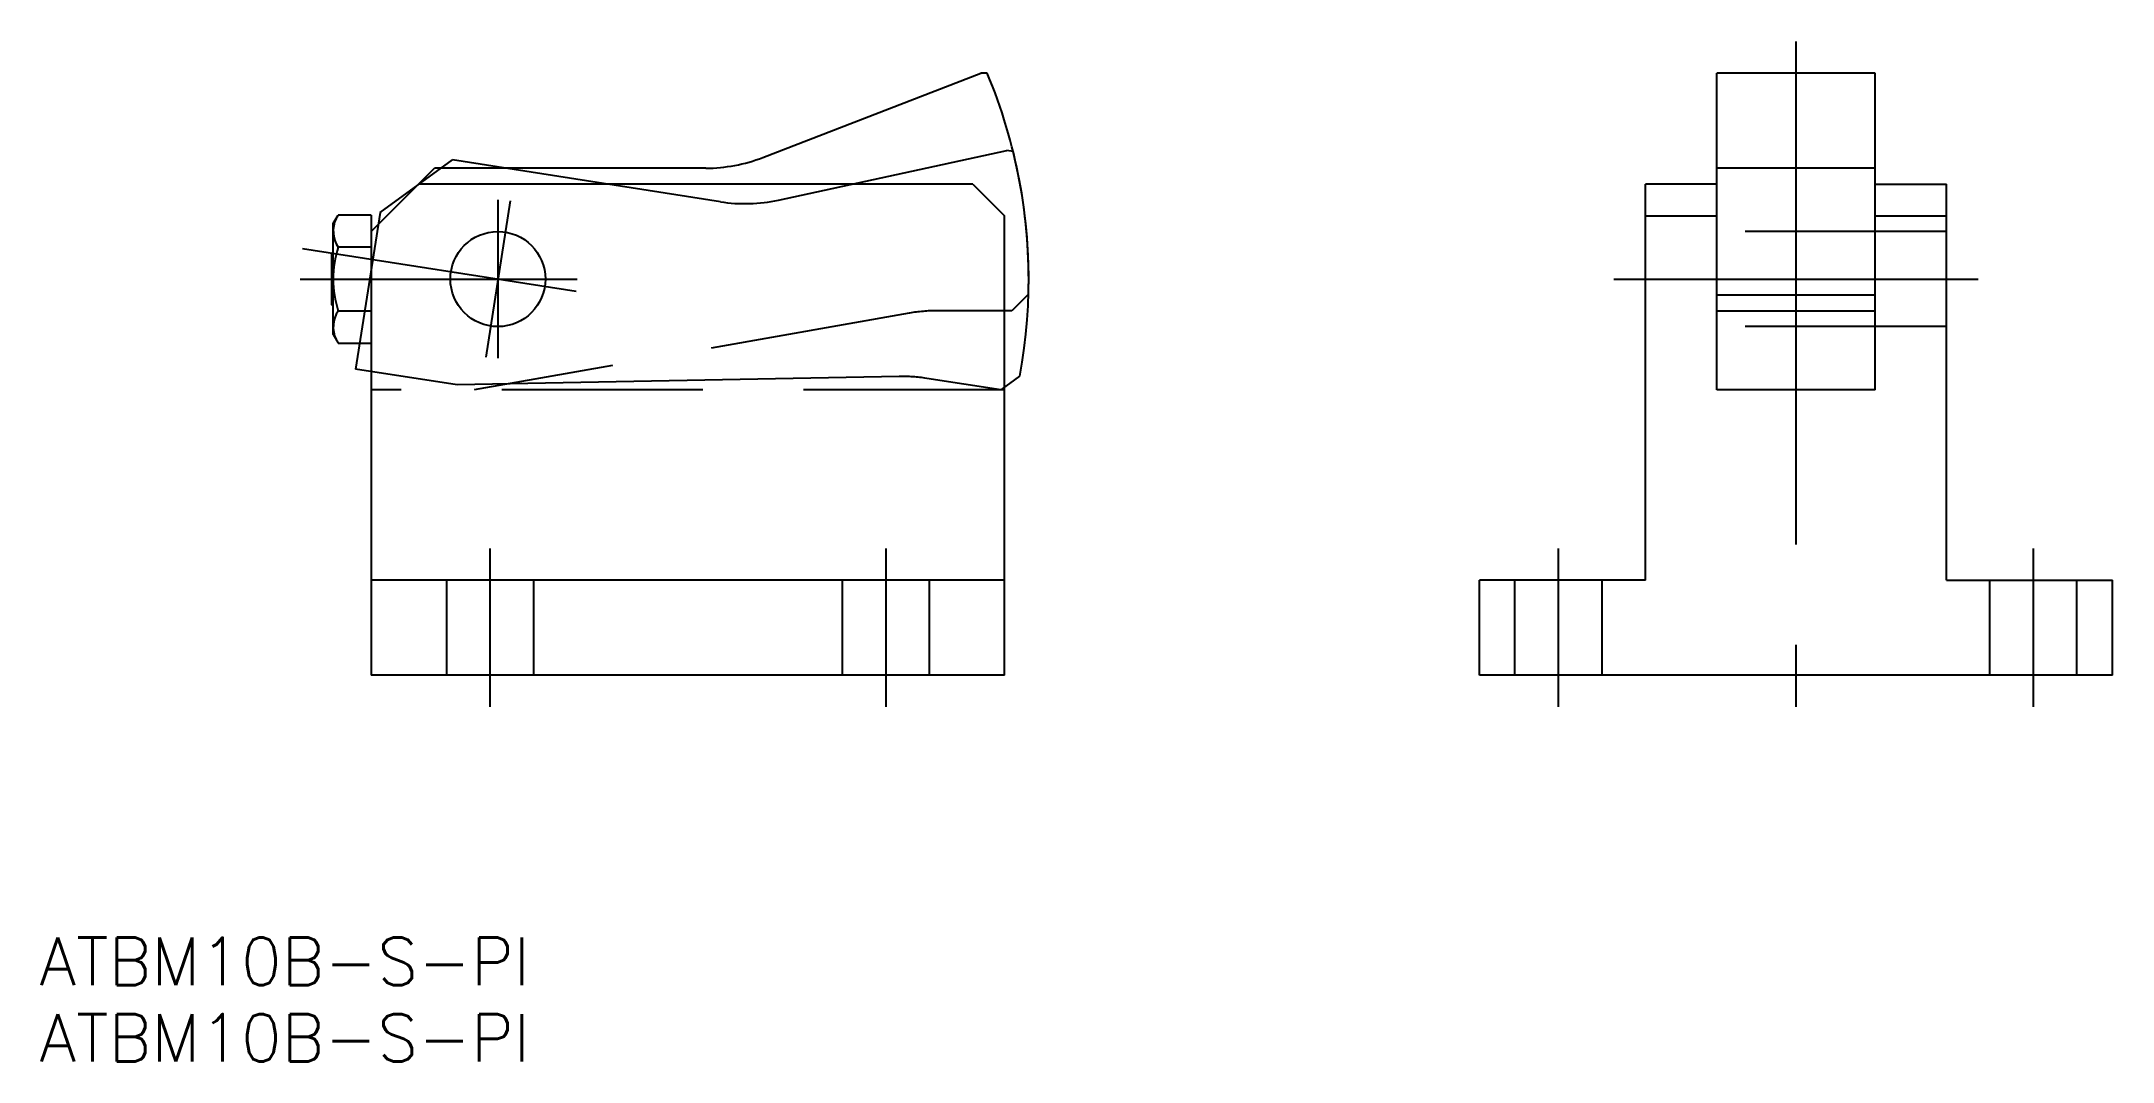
# Model space of a CAD drawing. Extents: x -29 to 102, y -49 to 15.
import ezdxf

# ---------------------------------------------------------------- set-up
doc = ezdxf.new("R2010")
doc.units = 0
for name, pattern in [('CENTER', [50.8, 31.75, -6.35, 6.35, -6.35]), ('DASHED', [19.05, 12.7, -6.35]), ('PHANTOM', [63.5, 31.75, -6.35, 6.35, -6.35, 6.35, -6.35])]:
    doc.linetypes.add(name, pattern=pattern)
doc.layers.get('0').update_dxf_attribs({"linetype": 'CONTINUOUS'})
doc.layers.add('CENTER', color=1, linetype='CENTER')
doc.styles.get("Standard").update_dxf_attribs({"font": 'txt.shx', "height": 3, "bigfont": 'bigfont.shx'})

# ---------------------------------------------------------------- blocks, each defined once
blk = doc.blocks.new('*U2')
at = {"color": 7, "linetype": 'CONTINUOUS'}
blk.add_text('ATBM10B-S-PI', height=3, dxfattribs=at).set_placement((-28.96, -44.57))
blk = doc.blocks.new('*U3')
at = {"color": 7, "linetype": 'CONTINUOUS'}
blk.add_text('ATBM10B-S-PI', height=3, dxfattribs=at).set_placement((-28.96, -49.4))

msp = doc.modelspace()

# ---------------------------------------------------------------- linework, layer by layer
at = {"color": 7, "linetype": 'CONTINUOUS'}
for p, q in [((16.74, 7.67), (30.5, 13)), ((30.9, 13), (30.5, 13)), ((77, -7), (77, 13)), ((87, 13), (77, 13)), ((87, -7), (87, 13)), ((-8, 3), (-4, 7)), ((13.13, 7), (-4, 7)), ((30, 6), (-5, 6)), ((30, 6), (32, 4)), ((72.5, -19), (72.5, 6)), ((77, 6), (72.5, 6)), ((87, 6), (91.5, 6)), ((91.5, -19), (91.5, 6)), ((-10.4, 3.5), (-10.09, 4.04)), ((-8, 4.04), (-10.09, 4.04)), ((-8, 4.04), (-8, -25)), ((32, -25), (32, 4)), ((72.5, 4), (77, 4)), ((87, 4), (91.5, 4)), ((-10.4, -3.5), (-10.4, 3.5)), ((-10.5, 1.62), (-10.4, 1.72)), ((-10.5, -1.62), (-10.5, 1.62)), ((-8, 2.02), (-10.09, 2.02)), ((33.51, -0.95), (32.47, -2)), ((77, -1), (87, -1)), ((-10.4, -1.72), (-10.5, -1.62)), ((-8, -2.02), (-10.09, -2.02)), ((32.47, -2), (32, -2)), ((77, -2), (87, -2)), ((-10.4, -3.5), (-10.09, -4.04)), ((-10.09, -4.04), (-8, -4.04)), ((87, -7), (77, -7)), ((32, -19), (-8, -19)), ((72.5, -19), (62, -19)), ((62, -25), (62, -19)), ((91.5, -19), (102, -19)), ((102, -25), (102, -19)), ((32, -25), (-8, -25)), ((102, -25), (62, -25))]:
    msp.add_line(p, q, dxfattribs=at)
at = {"color": 3, "linetype": 'PHANTOM'}
for p, q in [((17.73, 4.99), (32.14, 8.12)), ((32.54, 8.06), (32.14, 8.12)), ((-7.44, 4.2), (-2.87, 7.53)), ((14.06, 4.88), (-2.87, 7.53)), ((-7.44, 4.2), (-8.99, -5.68)), ((0.77, 4.94), (-0.77, -4.94)), ((-12.35, 1.93), (4.94, -0.77)), ((-2.57, -6.68), (-8.99, -5.68)), ((25.35, -6.15), (-2.57, -6.68)), ((31.77, -7), (27.09, -6.27)), ((32.96, -6.13), (31.77, -7))]:
    msp.add_line(p, q, dxfattribs=at)
at = {"color": 3, "linetype": 'DASHED'}
for p, q in [((87, 7), (77, 7)), ((91.5, 3), (72.5, 3)), ((25.99, -2.15), (-1.5, -7)), ((32, -2), (27.73, -2)), ((91.5, -3), (72.5, -3)), ((32, -7), (-8, -7)), ((-3.25, -19), (-3.25, -25)), ((2.25, -19), (2.25, -25)), ((21.75, -19), (21.75, -25)), ((27.25, -19), (27.25, -25)), ((64.25, -25), (64.25, -19)), ((69.75, -25), (69.75, -19)), ((94.25, -25), (94.25, -19)), ((99.75, -25), (99.75, -19))]:
    msp.add_line(p, q, dxfattribs=at)
at = {"color": 3, "linetype": 'CONTINUOUS'}
for p, q in [((-10.5, 1.62), (-10.4, 1.62)), ((-10.5, -1.62), (-10.4, -1.62))]:
    msp.add_line(p, q, dxfattribs=at)
at = {"color": 7, "linetype": 'CONTINUOUS'}
msp.add_circle((0, 0), 3, dxfattribs=at)
for centre, radius, start, end in [((0, 0), 33.53, 358.3696, 22.815), ((13.13, 17), 10, 270, 291.1613), ((-8.61, 3.03), 1.79, 154.3842, 214.3842), ((-3.71, 0), 6.69, 162.412, 197.588), ((-8.61, -3.03), 1.79, 145.6158, 205.6158)]:
    msp.add_arc(centre, radius, start, end, dxfattribs=at)
at = {"color": 3, "linetype": 'PHANTOM'}
for centre, radius, start, end in [((0, 0), 33.53, 349.4675, 13.9129), ((15.6, 14.76), 10, 261.0979, 282.2591), ((25.54, -16.15), 10, 81.0979, 91.0979)]:
    msp.add_arc(centre, radius, start, end, dxfattribs=at)
at = {"color": 3, "linetype": 'DASHED'}
msp.add_arc((27.73, -12), 10, 90, 100, dxfattribs=at)
at = {"layer": 'CENTER', "color": 1, "linetype": 'CENTER'}
for p, q in [((82, 15), (82, -27)), ((0, 5), (0, -5)), ((70.5, 0), (93.5, 0)), ((-12.5, 0), (5, 0)), ((-0.5, -17), (-0.5, -27)), ((24.5, -17), (24.5, -27)), ((67, -27), (67, -17)), ((97, -27), (97, -17))]:
    msp.add_line(p, q, dxfattribs=at)

# ---------------------------------------------------------------- block references
at = {"color": 7, "linetype": 'CONTINUOUS'}
for name in ['*U2', '*U3']:
    msp.add_blockref(name, (0, 0), dxfattribs=at)

doc.saveas('drawing.dxf')
